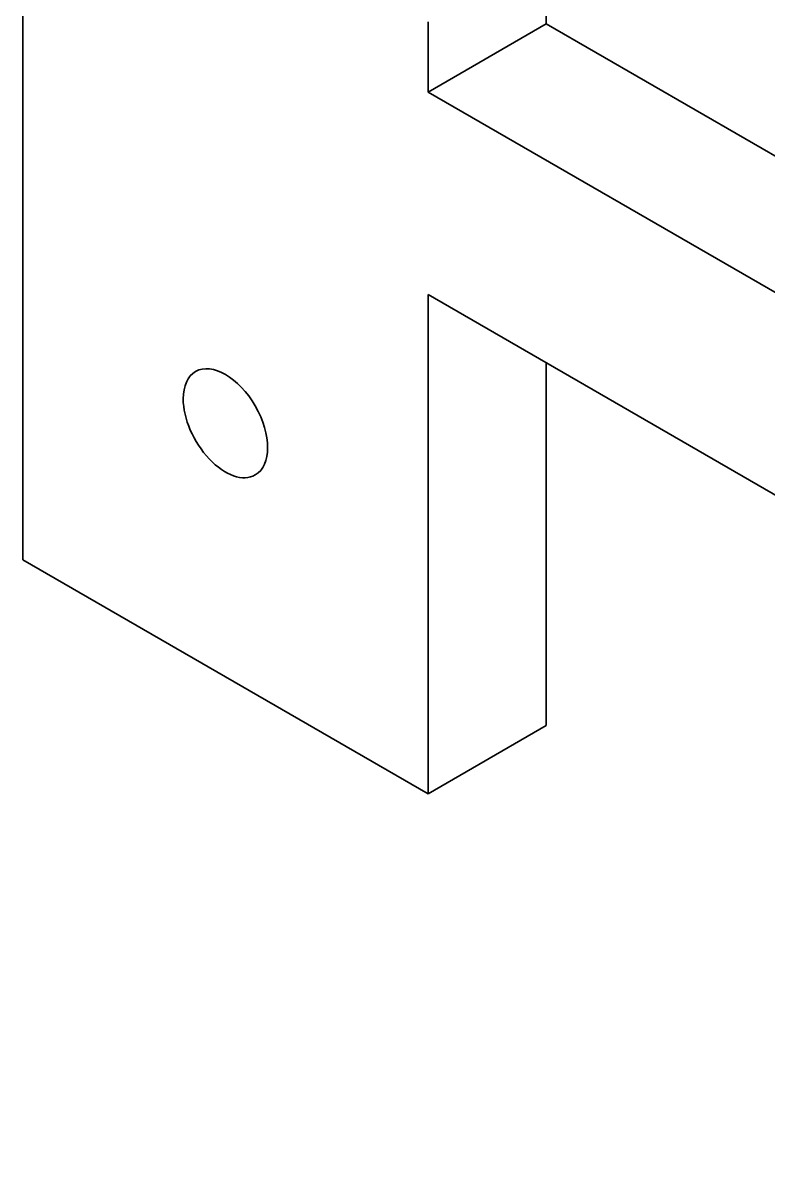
# Model space of a CAD drawing. Extents: x 155 to 1176, y 87 to 946.
# Drawn here: x 758.85 to 774.46, y 779.56 to 803.43 of the extents above; entities that cross this region are included whole.
import ezdxf

# ---------------------------------------------------------------- set-up
doc = ezdxf.new("R2010")
doc.units = 0

msp = doc.modelspace()

# ---------------------------------------------------------------- linework, layer by layer
at = {"color": 7, "lineweight": 35, "ltscale": 0.097812}
msp.add_line((758.851, 802.808), (758.851, 806.72), dxfattribs=at)
at = {"color": 7, "lineweight": 35, "ltscale": 0.006123}
for p, q in [((769.811, 803.413), (769.811, 803.658)), ((767.336, 802.229), (767.336, 801.984))]:
    msp.add_line(p, q, dxfattribs=at)
at = {"color": 7, "lineweight": 35, "ltscale": 0.030618}
for p, q in [((767.336, 803.454), (767.336, 802.229)), ((767.336, 797.501), (767.336, 796.276))]:
    msp.add_line(p, q, dxfattribs=at)
at = {"color": 7, "lineweight": 35, "ltscale": 0.071444}
msp.add_line((769.811, 803.413), (767.336, 801.984), dxfattribs=at)
at = {"color": 7, "lineweight": 35}
for p, q in [((842.174, 761.634), (769.811, 803.413)), ((844.617, 757.366), (767.336, 801.984)), ((844.617, 753.127), (767.336, 797.746))]:
    msp.add_line(p, q, dxfattribs=at)
at = {"color": 7, "lineweight": 35, "ltscale": 0.265361}
msp.add_line((758.851, 792.193), (758.851, 802.808), dxfattribs=at)
at = {"color": 7, "lineweight": 35, "ltscale": 0.006125}
msp.add_line((767.336, 797.746), (767.336, 797.501), dxfattribs=at)
at = {"color": 7, "lineweight": 35, "ltscale": 0.224539}
msp.add_line((767.336, 796.276), (767.336, 787.294), dxfattribs=at)
at = {"color": 7, "lineweight": 35, "ltscale": 0.189838}
msp.add_line((769.811, 796.317), (769.811, 788.723), dxfattribs=at)
at = {"color": 7, "lineweight": 35, "ltscale": 0.244948}
msp.add_line((767.336, 787.294), (758.851, 792.193), dxfattribs=at)
at = {"color": 7, "lineweight": 35, "ltscale": 0.071445}
msp.add_line((769.811, 788.723), (767.336, 787.294), dxfattribs=at)
at = {"color": 7, "lineweight": 35}
for start_param, end_param in [(3.141593, 6.283185), (0, 0.785398), (0.785398, 3.141593)]:
    msp.add_ellipse((763.094, 795.051), major_axis=(-0.625, 1.083), ratio=0.57735, start_param=start_param, end_param=end_param, dxfattribs=at)

doc.saveas('drawing.dxf')
